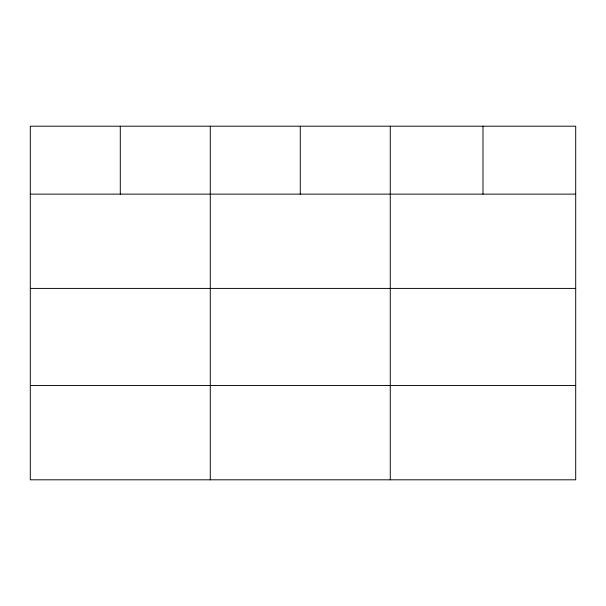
<?xml version="1.0" encoding="UTF-8"?>
<svg xmlns="http://www.w3.org/2000/svg" width="606" height="606" viewBox="0 0 606 606"><rect width="100%" height="100%" fill="white"/><g stroke="black" fill="none" stroke-linecap="round" stroke-linejoin="round"><path stroke-width="0.91" d="M575.7 288.411L575.7 126.192L30.3 126.192L30.3 479.808L575.7 479.808L575.7 288.411L30.3 288.411M30.3 194.132L575.7 194.132M30.3 385.537L575.7 385.537M482.982 126.192L482.982 194.132M390.264 126.192L390.264 479.808M300.273 126.192L300.273 194.132M210.282 126.192L210.282 479.808M120.291 126.192L120.291 194.132"/></g></svg>
